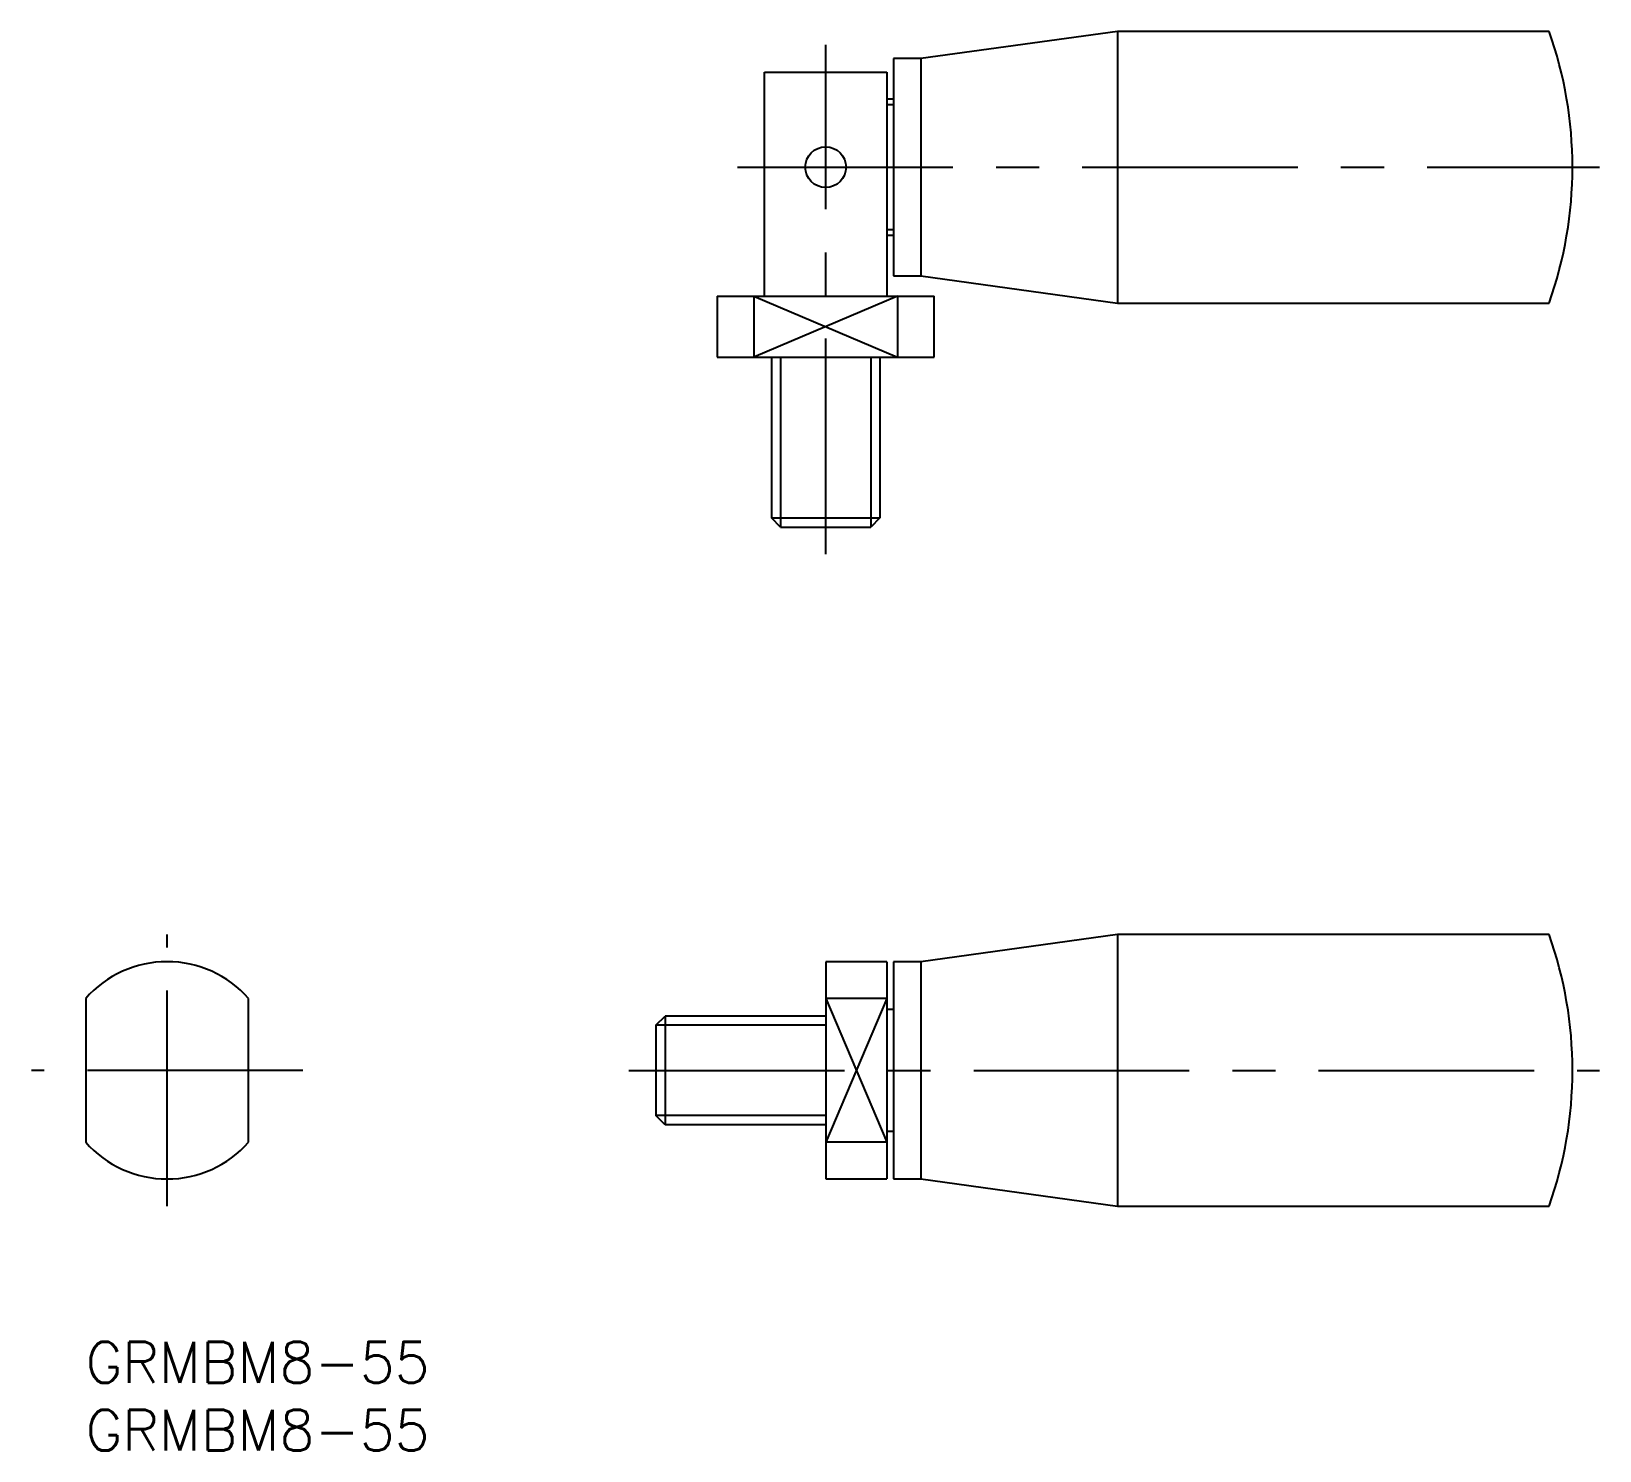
# Model space of a CAD drawing. Extents: x -4 to 112, y -8 to 96.
import ezdxf

# ---------------------------------------------------------------- set-up
doc = ezdxf.new("R2010")
doc.units = 0
doc.header["$LTSCALE"] = 0.5
doc.linetypes.add('CENTER', pattern=[50.8, 31.75, -6.35, 6.35, -6.35])
for name, color, linetype in [('MSM_CENTER', 1, 'CENTER'), ('MSM_CONTINUOUS', 7, 'CONTINUOUS'), ('MSM_NARROW', 5, 'CONTINUOUS'), ('MSM_PART_NUMBER', 7, 'CONTINUOUS')]:
    doc.layers.add(name, color=color, linetype=linetype)
doc.styles.get("Standard").update_dxf_attribs({"font": 'txt.shx', "height": 3, "bigfont": 'bigfont.shx'})

# ---------------------------------------------------------------- blocks, each defined once
blk = doc.blocks.new('*U11')
at = {"layer": 'MSM_PART_NUMBER'}
blk.add_text('GRMBM8-55', height=3, dxfattribs=at).set_placement((0, -3))
blk = doc.blocks.new('*U12')
at = {"layer": 'MSM_PART_NUMBER'}
blk.add_text('GRMBM8-55', height=3, dxfattribs=at).set_placement((0, -8))

msp = doc.modelspace()

# ---------------------------------------------------------------- linework, layer by layer
at = {"layer": 'MSM_CENTER'}
for p, q in [((54.5, 58), (54.5, 95.5)), ((48, 86.5), (111.5, 86.5)), ((6, 10), (6, 30)), ((16, 20), (-4, 20)), ((40, 20), (111.5, 20))]:
    msp.add_line(p, q, dxfattribs=at)
at = {"layer": 'MSM_CONTINUOUS'}
for p, q in [((76, 96.5), (61.5, 94.5)), ((107.78, 96.5), (76, 96.5)), ((76, 96.5), (76, 76.5)), ((61.5, 94.5), (59.5, 94.5)), ((59.5, 94.5), (59.5, 78.5)), ((61.5, 94.5), (61.5, 78.5)), ((50, 93.5), (59, 93.5)), ((50, 77), (50, 93.5)), ((59, 93.5), (59, 77)), ((59.5, 91.5), (59, 91.5)), ((59, 91.12), (59.5, 91.12)), ((59.5, 81.88), (59, 81.88)), ((59, 81.5), (59.5, 81.5)), ((59.5, 78.5), (61.5, 78.5)), ((61.5, 78.5), (76, 76.5)), ((46.5, 77), (46.5, 72.5)), ((46.5, 77), (62.5, 77)), ((49.21, 77), (49.21, 72.5)), ((59.79, 77), (59.79, 72.5)), ((62.5, 72.5), (62.5, 77)), ((76, 76.5), (107.78, 76.5)), ((46.5, 72.5), (62.5, 72.5)), ((50.5, 72.5), (50.5, 60.68)), ((58.5, 72.5), (58.5, 60.68)), ((51.18, 60), (50.5, 60.68)), ((50.5, 60.68), (58.5, 60.68)), ((58.5, 60.68), (57.82, 60)), ((51.18, 60), (57.82, 60)), ((76, 30), (61.5, 28)), ((107.78, 30), (76, 30)), ((76, 30), (76, 10)), ((59, 28), (54.5, 28)), ((54.5, 28), (54.5, 12)), ((59, 28), (59, 12)), ((61.5, 28), (59.5, 28)), ((59.5, 28), (59.5, 12)), ((61.5, 28), (61.5, 12)), ((0, 25.29), (0, 14.71)), ((12, 14.71), (12, 25.29)), ((59, 25.29), (54.5, 25.29)), ((59, 24.5), (59.5, 24.5)), ((42, 23.32), (42.68, 24)), ((42, 23.32), (42, 16.68)), ((54.5, 24), (42.68, 24)), ((42.68, 24), (42.68, 16)), ((42.68, 16), (42, 16.68)), ((54.5, 16), (42.68, 16)), ((59.5, 15.5), (59, 15.5)), ((59, 14.71), (54.5, 14.71)), ((54.5, 12), (59, 12)), ((59.5, 12), (61.5, 12)), ((61.5, 12), (76, 10)), ((76, 10), (107.78, 10))]:
    msp.add_line(p, q, dxfattribs=at)
msp.add_circle((54.5, 86.5), 1.5, dxfattribs=at)
for centre, radius, start, end in [((79.6, 86.5), 29.9, 340.461, 19.539), ((79.6, 20), 29.9, 340.461, 19.539), ((6, 20), 8, 41.4096, 138.5904), ((6, 20), 8, 221.4096, 318.5904)]:
    msp.add_arc(centre, radius, start, end, dxfattribs=at)
at = {"layer": 'MSM_NARROW'}
for p, q in [((49.21, 77), (59.79, 72.5)), ((59.79, 77), (49.21, 72.5)), ((51.18, 72.5), (51.18, 60)), ((57.82, 72.5), (57.82, 60)), ((54.5, 25.29), (59, 14.71)), ((59, 25.29), (54.5, 14.71)), ((54.5, 23.32), (42, 23.32)), ((54.5, 16.68), (42, 16.68))]:
    msp.add_line(p, q, dxfattribs=at)

# ---------------------------------------------------------------- block references
at = {"layer": 'MSM_CONTINUOUS'}
for name in ['*U11', '*U12']:
    msp.add_blockref(name, (0, 0), dxfattribs=at)

doc.saveas('drawing.dxf')
